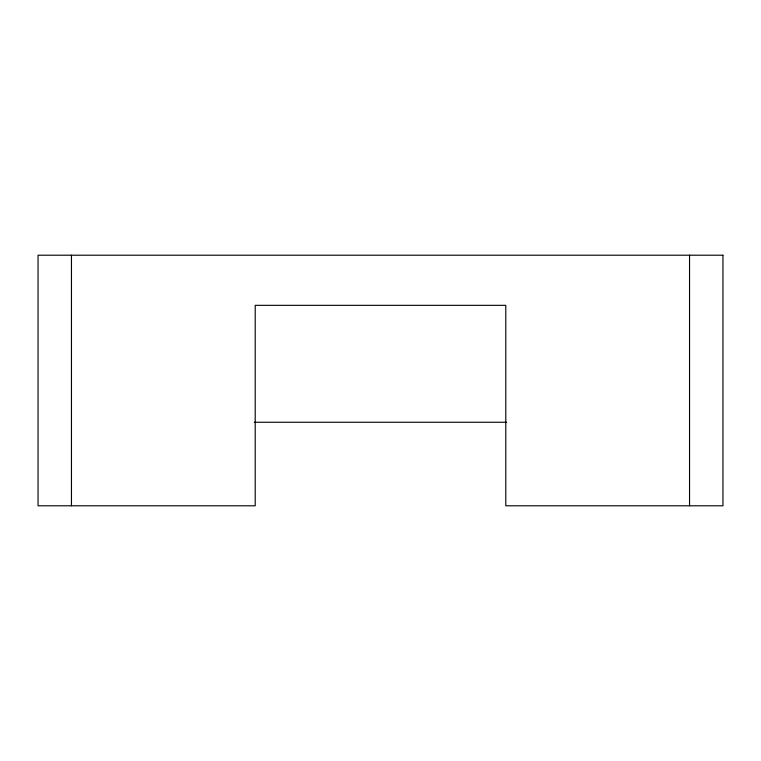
<?xml version="1.0" encoding="UTF-8"?>
<svg xmlns="http://www.w3.org/2000/svg" width="761" height="761" viewBox="0 0 761 761"><rect width="100%" height="100%" fill="white"/><g stroke="black" fill="none" stroke-linecap="round" stroke-linejoin="round"><path stroke-width="1.14" d="M254.307 422.26L506.693 422.26M689.542 255.211L689.542 505.789M71.458 255.211L71.458 505.789M722.95 255.211L38.05 255.211L38.05 505.789L255.211 505.789L255.211 305.332L505.789 305.332L505.789 505.789L722.95 505.789L722.95 255.211"/></g></svg>
